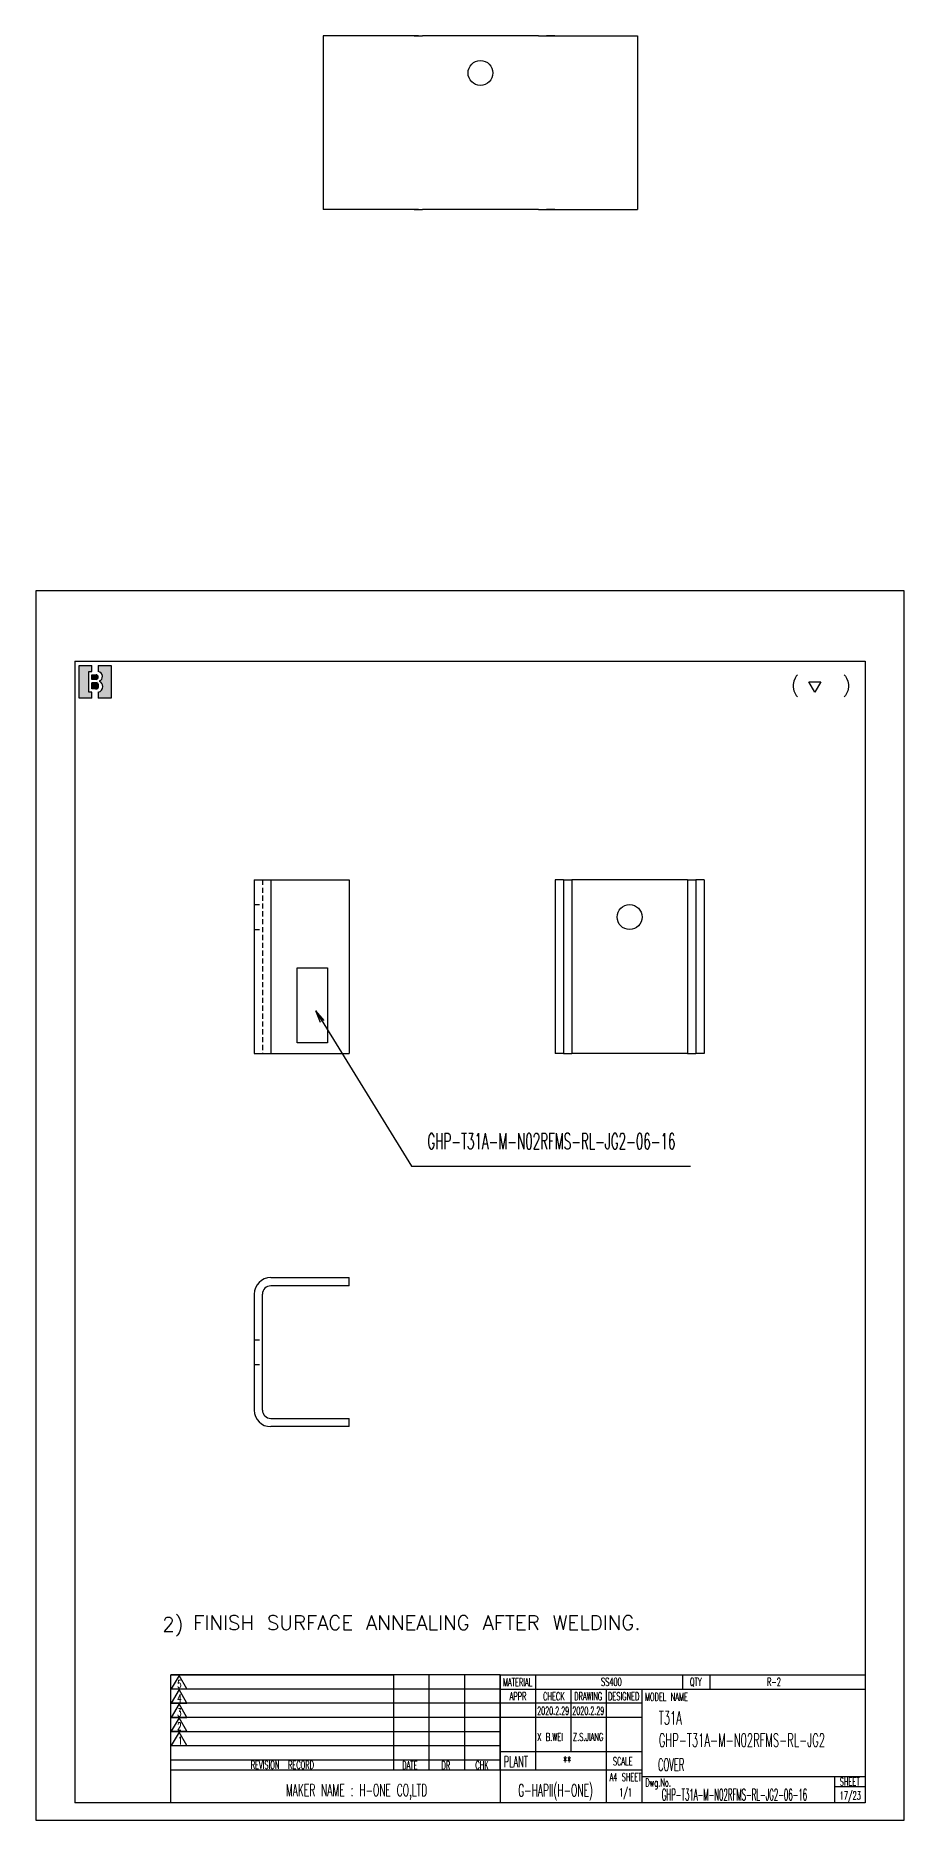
# Model space of a CAD drawing. Header units: inches. Extents: x 13596 to 14297, y 9714 to 10145.
# Drawn here: x 13596.4 to 13806.4, y 9714 to 10145.2 of the extents above; entities that cross this region are included whole.
import ezdxf

# ---------------------------------------------------------------- set-up
doc = ezdxf.new("R2010")
doc.units = ezdxf.units.IN
doc.header["$MEASUREMENT"] = 0
doc.linetypes.add('HIDDEN-HOKUTO', pattern=[3.8, 2.5, -1.3])
doc.layers.add('AM_4', color=253, linetype='Continuous', lineweight=25)
doc.layers.add('标注层', color=253, linetype='Continuous', lineweight=13)
for name, color, linetype in [('AM_HID', 1, 'HIDDEN-HOKUTO'), ('AM_VIS', 7, 'Continuous'), ('list', 3, 'Continuous'), ('title_frame', 7, 'Continuous')]:
    doc.layers.add(name, color=color, linetype=linetype)
doc.styles.add('MX_NOTE_STANDARD', font='txt.shx', dxfattribs={"bigfont": 'bigfont.shx'})
doc.styles.get("Standard").update_dxf_attribs({"font": 'txt', "bigfont": 'gbcbig.shx'})
doc.dimstyles.new('STANDARD 1-1', dxfattribs={"dimtxt": 3.5, "dimasz": 3, "dimexe": 1, "dimexo": 0, "dimgap": 1, "dimtad": 3, "dimdsep": 46, "dimtxsty": 'Standard', "dimblk1": 'OPEN', "dimblk2": 'OPEN', "dimsah": 1, "dimcen": 0, "dimclrd": 256, "dimclre": 256, "dimclrt": 3, "dimazin": 2, "dimtfac": 1, "dimtmove": 0, "dimatfit": 3, "dimldrblk": 'OPEN', "dimfxl": 1, "dimtolj": 1, "dimlwd": 25, "dimlwe": 25, "dimarcsym": 0})

# ---------------------------------------------------------------- blocks, each defined once
blk = doc.blocks.new('B機密ﾏｰｸ')
blk.add_hatch(color=1).paths.add_polyline_path([(0.3999999986702711, 0.8149999997779807), (0.3999999986702711, 0.9999999997779806), (-1.3297288e-09, 0.9999999997779806), (-1.3297288e-09, -2.220193e-10), (0.3999999986702711, -2.220193e-10), (0.3999999986702711, 0.1849999997779807), (0.2999999986702711, 0.1849999997779807), (0.2999999986702711, 0.8149999997779807)])
h = blk.add_hatch(color=1)
edge = h.paths.add_edge_path()
edge.add_arc((0.5299999986702706, 0.6449999997779808), 0.07, 359.9999999999989, 450)
edge.add_line((0.5299999986702706, 0.7149999997779806), (0.3999999986702711, 0.7149999997779806))
edge.add_line((0.3999999986702711, 0.7149999997779806), (0.3999999986702711, 0.5749999997779809))
edge.add_line((0.3999999986702711, 0.5749999997779809), (0.5299999986702701, 0.5749999997779809))
edge.add_arc((0.5299999986702701, 0.6449999997779808), 0.07, 270, 359.9999999999999)
h = blk.add_hatch(color=1)
edge = h.paths.add_edge_path()
edge.add_line((0.5999999986702714, 0.9999999997779806), (0.5999999986702718, 0.8142220507965398))
edge.add_arc((0.5849999986702712, 0.6699999997779816), 0.1449999999999991, -5.115907697472721e-13, 84.06222754839428, ccw=False)
edge.add_arc((0.5849999986702707, 0.6699999997779802), 0.1449999999999993, -69.82872865353448, 1.1368683772161603e-13, ccw=False)
edge.add_line((0.6349999986702715, 0.5338934238898192), (0.6349999986702711, 0.5120827805020305))
edge.add_arc((0.5699999986702688, 0.3549999997779789), 0.1700000000000021, 3.979039320256561e-13, 67.5204943905955, ccw=False)
edge.add_arc((0.5699999986702724, 0.3549999997779802), 0.1699999999999993, -79.83575137827683, 0, ccw=False)
edge.add_line((0.5999999986702714, 0.1876679944711657), (0.5999999986702714, -2.220192918400699e-10))
edge.add_line((0.5999999986702714, -2.220193e-10), (0.9999999986702712, -2.220193e-10))
edge.add_line((0.9999999986702712, -2.220193e-10), (0.9999999986702712, 0.9999999997779806))
edge.add_line((0.9999999986702712, 0.9999999997779806), (0.5999999986702714, 0.9999999997779806))
h = blk.add_hatch(color=1)
edge = h.paths.add_edge_path()
edge.add_arc((0.5149999986702705, 0.3799999997779802), 0.095, 1.018e-13, 90)
edge.add_line((0.5149999986702705, 0.4749999997779804), (0.3999999986702711, 0.4749999997779808))
edge.add_line((0.3999999986702711, 0.4749999997779808), (0.3999999986702711, 0.2849999997779809))
edge.add_line((0.3999999986702711, 0.2849999997779809), (0.5149999986702718, 0.2849999997779809))
edge.add_arc((0.5149999986702718, 0.379999999777981), 0.095, 270, 360.0000000000003)
at = {"color": 1}
for p, q in [((-1.3297288e-09, -2.220193e-10), (-1.3297288e-09, 0.9999999997779806)), ((-1.3297288e-09, 0.9999999997779806), (0.3999999986702711, 0.9999999997779806)), ((0.2999999986702711, 0.8149999997779807), (0.3999999986702711, 0.8149999997779807)), ((0.2999999986702711, 0.1849999997779807), (0.2999999986702711, 0.8149999997779807)), ((0.3999999986702711, 0.8149999997779807), (0.3999999986702711, 0.9999999997779806)), ((0.3999999986702711, 0.7149999997779806), (0.5299999986702706, 0.7149999997779806)), ((0.3999999986702711, 0.5749999997779809), (0.3999999986702711, 0.7149999997779806)), ((0.5299999986702701, 0.5749999997779809), (0.3999999986702711, 0.5749999997779809)), ((0.5999999986702714, 0.9999999997779806), (0.5999999986702718, 0.8142220507965398)), ((0.5999999986702714, 0.9999999997779806), (0.9999999986702712, 0.9999999997779806)), ((0.5999999986702705, 0.6449999997779794), (0.59999999867027, 0.6449999997779803)), ((0.7299999986702704, 0.6699999997779807), (0.7299999986702704, 0.6699999997779802)), ((0.9999999986702712, 0.9999999997779806), (0.9999999986702712, -2.220193e-10)), ((0.3999999986702711, 0.1849999997779807), (0.2999999986702711, 0.1849999997779807)), ((0.5149999986702705, 0.4749999997779804), (0.3999999986702711, 0.4749999997779808)), ((0.3999999986702711, 0.2849999997779809), (0.3999999986702711, 0.4749999997779808)), ((0.5149999986702718, 0.2849999997779809), (0.3999999986702711, 0.2849999997779809)), ((0.3999999986702711, -2.220193e-10), (0.3999999986702711, 0.1849999997779807)), ((0.5699999986702711, 0.5249999997779802), (0.5699999986702716, 0.5249999997779807)), ((0.5999999986702714, 0.1876679944711657), (0.5999999986702714, -2.220193e-10)), ((0.6099999986702707, 0.3799999997779806), (0.609999998670272, 0.3799999997779815)), ((0.6349999986702715, 0.5338934238898192), (0.6349999986702711, 0.5120827805020305)), ((0.739999998670271, 0.3549999997779802), (0.739999998670271, 0.3549999997779802)), ((0.3999999986702711, -2.220193e-10), (-1.3297288e-09, -2.220193e-10)), ((0.9999999986702712, -2.220193e-10), (0.5999999986702714, -2.220193e-10))]:
    blk.add_line(p, q, dxfattribs=at)
for centre, radius, start, end in [((0.5299999986702706, 0.6449999997779808), 0.07, 359.9999999999989, 90), ((0.5299999986702701, 0.6449999997779808), 0.07, 270, 359.9999999999999), ((0.5849999986702712, 0.6699999997779816), 0.1449999999999991, 359.9999999999995, 84.06222754839432), ((0.5849999986702707, 0.6699999997779802), 0.1449999999999993, 290.1712713464655, 1.781e-13), ((0.5149999986702705, 0.3799999997779802), 0.095, 1.018e-13, 90), ((0.5149999986702718, 0.379999999777981), 0.095, 270, 2.799e-13), ((0.5699999986702724, 0.3549999997779802), 0.1699999999999993, 280.1642486217232, 0), ((0.5699999986702688, 0.3549999997779789), 0.1700000000000021, 4.58e-13, 67.52049439059552)]:
    blk.add_arc(centre, radius, start, end, dxfattribs=at)
blk.add_attdef('B機密ﾏｰｸ', (-0.0857467348302255, 1.074949466596297), '', height=0.2)
blk = doc.blocks.new('_Open')
at = {"color": 0, "lineweight": -2}
for p, q in [((-1, 0.1666666666666667), (0, 0)), ((-1, -0.1666666666666667), (0, 0)), ((0, 0), (-1, 0))]:
    blk.add_line(p, q, dxfattribs=at)
blk = doc.blocks.new('12')
at = {"layer": 'title_frame', "color": 3, "linetype": 'Continuous'}
blk.add_lwpolyline([(20.45953957290135, 3.029106033062448), (19.01453957290136, 5.531919449999464), (21.90453957290134, 5.531919449999464)], close=True, dxfattribs=at)
blk.add_text('(   )', height=3.5, dxfattribs=at).set_placement((14.64364134312495, 3.07716278909686))

msp = doc.modelspace()

# ---------------------------------------------------------------- linework, layer by layer
at = {"layer": 'AM_4'}
for p, q in [((13653.22051322093, 9941.234669983589), (13653.22051322093, 9899.234669983589)), ((13725.97745796607, 9941.234669983589), (13725.97745796607, 9899.234669983589)), ((13753.97745796607, 9941.234669983589), (13753.97745796607, 9899.234669983589))]:
    msp.add_line(p, q, dxfattribs=at)
at = {"layer": 'AM_HID', "ltscale": 0.5}
for p, q in [((13651.22051322093, 9941.234669983589), (13651.22051322093, 9899.234669983589)), ((13653.22051322093, 9941.234669983589), (13653.22051322093, 9899.234669983589)), ((13653.22051322093, 9941.234669983589), (13653.22051322093, 9899.234669983589)), ((13653.22051322093, 9941.234669983589), (13653.22051322093, 9899.234669983589)), ((13725.97745796607, 9941.234669983589), (13725.97745796607, 9899.234669983589)), ((13753.97745796607, 9941.234669983589), (13753.97745796607, 9899.234669983589)), ((13649.22051322093, 9935.234669983589), (13651.22051322093, 9935.234669983589)), ((13649.22051322093, 9929.234669983589), (13651.22051322093, 9929.234669983589)), ((13649.22051322093, 9830.129737086694), (13651.22051322093, 9830.129737086694)), ((13649.22051322093, 9824.129737086694), (13651.22051322093, 9824.129737086694))]:
    msp.add_line(p, q, dxfattribs=at)
at = {"layer": 'AM_VIS', "ltscale": 0.475}
for p, q in [((13684.91899334952, 10145.16253047455), (13665.91899334952, 10145.16253047455)), ((13722.91899334952, 10145.16253047455), (13741.91899334952, 10145.16253047455)), ((13684.91899334952, 10103.16253047455), (13665.91899334952, 10103.16253047455)), ((13722.91899334952, 10103.16253047455), (13741.91899334952, 10103.16253047455)), ((13653.22051322093, 9941.234669983589), (13672.22051322093, 9941.234669983589)), ((13653.22051322093, 9899.234669983589), (13672.22051322093, 9899.234669983589)), ((13653.22051322093, 9845.129737086694), (13672.22051322093, 9845.129737086694)), ((13672.22051322093, 9843.129737086694), (13653.22051322093, 9843.129737086694)), ((13653.22051322093, 9811.129737086694), (13672.22051322093, 9811.129737086694)), ((13672.22051322093, 9809.129737086694), (13653.22051322093, 9809.129737086694))]:
    msp.add_line(p, q, dxfattribs=at)
at = {"layer": 'AM_VIS'}
for p, q in [((13665.91899334952, 10145.16253047455), (13665.91899334952, 10103.16253047455)), ((13717.91899334952, 10145.16253047455), (13689.91899334952, 10145.16253047455)), ((13741.91899334952, 10145.16253047455), (13741.91899334952, 10103.16253047455)), ((13717.91899334952, 10103.16253047455), (13689.91899334952, 10103.16253047455)), ((13649.22051322093, 9941.234669983589), (13649.22051322093, 9899.234669983589)), ((13672.22051322093, 9941.234669983589), (13672.22051322093, 9899.234669983589)), ((13721.97745796607, 9941.234669983589), (13721.97745796607, 9899.234669983589)), ((13723.97745796607, 9941.234669983589), (13723.97745796607, 9899.234669983589)), ((13753.97745796607, 9941.234669983589), (13725.97745796607, 9941.234669983589)), ((13755.97745796607, 9941.234669983589), (13755.97745796607, 9899.234669983589)), ((13757.97745796607, 9941.234669983589), (13757.97745796607, 9899.234669983589)), ((13753.97745796607, 9899.234669983589), (13725.97745796607, 9899.234669983589)), ((13649.22051322093, 9841.129737086694), (13649.22051322093, 9813.129737086694)), ((13651.22051322093, 9813.129737086694), (13651.22051322093, 9841.129737086694))]:
    msp.add_line(p, q, dxfattribs=at)
at = {"layer": 'AM_VIS', "ltscale": 0.1}
for p, q in [((13688.91899334952, 10145.16253047455), (13684.91899334952, 10145.16253047455)), ((13718.91899334952, 10145.16253047455), (13722.91899334952, 10145.16253047455)), ((13688.91899334952, 10103.16253047455), (13684.91899334952, 10103.16253047455)), ((13718.91899334952, 10103.16253047455), (13722.91899334952, 10103.16253047455)), ((13649.22051322093, 9941.234669983589), (13653.22051322093, 9941.234669983589)), ((13649.22051322093, 9899.234669983589), (13653.22051322093, 9899.234669983589))]:
    msp.add_line(p, q, dxfattribs=at)
at = {"layer": 'AM_VIS', "ltscale": 0.05}
for p, q in [((13687.91899334952, 10145.16253047455), (13685.91899334952, 10145.16253047455)), ((13687.91899334952, 10145.16253047455), (13689.91899334952, 10145.16253047455)), ((13717.91899334952, 10145.16253047455), (13719.91899334952, 10145.16253047455)), ((13721.91899334952, 10145.16253047455), (13719.91899334952, 10145.16253047455)), ((13687.91899334952, 10103.16253047455), (13685.91899334952, 10103.16253047455)), ((13687.91899334952, 10103.16253047455), (13689.91899334952, 10103.16253047455)), ((13717.91899334952, 10103.16253047455), (13719.91899334952, 10103.16253047455)), ((13721.91899334952, 10103.16253047455), (13719.91899334952, 10103.16253047455)), ((13723.97745796607, 9941.234669983589), (13721.97745796607, 9941.234669983589)), ((13723.97745796607, 9941.234669983589), (13725.97745796607, 9941.234669983589)), ((13753.97745796607, 9941.234669983589), (13755.97745796607, 9941.234669983589)), ((13757.97745796607, 9941.234669983589), (13755.97745796607, 9941.234669983589)), ((13723.97745796607, 9899.234669983589), (13721.97745796607, 9899.234669983589)), ((13723.97745796607, 9899.234669983589), (13725.97745796607, 9899.234669983589)), ((13753.97745796607, 9899.234669983589), (13755.97745796607, 9899.234669983589)), ((13757.97745796607, 9899.234669983589), (13755.97745796607, 9899.234669983589)), ((13672.22051322093, 9843.129737086694), (13672.22051322093, 9845.129737086694)), ((13672.22051322093, 9809.129737086694), (13672.22051322093, 9811.129737086694))]:
    msp.add_line(p, q, dxfattribs=at)
at = {"layer": 'AM_VIS'}
for centre in [(13703.91899334952, 10136.16253047455), (13739.97745796607, 9932.234669983589)]:
    msp.add_circle(centre, 3, dxfattribs=at)
for centre, radius, start, end in [((13653.22051322093, 9841.129737086694), 4, 90, 180), ((13653.22051322093, 9841.129737086694), 2, 90, 180), ((13653.22051322093, 9813.129737086694), 4, 180, 270), ((13653.22051322093, 9813.129737086694), 2, 180, 270)]:
    msp.add_arc(centre, radius, start, end, dxfattribs=at)
at = {"layer": 'list', "ltscale": 2}
msp.add_lwpolyline([(13659.59927581903, 9919.989232788123), (13666.90590330272, 9919.989232788123), (13666.90590330272, 9901.875515607257), (13659.59927581903, 9901.875515607257)], close=True, dxfattribs=at)
at = {"layer": 'title_frame'}
for p, q in [((13605.89361232904, 9994.025101466976), (13796.89361232904, 9994.025101466976)), ((13605.89361232904, 9994.025101466976), (13605.89361232904, 9718.275101466976)), ((13610.89361232904, 9994.025101466976), (13796.89361232904, 9994.025101466976)), ((13796.89361232904, 9994.025101466976), (13796.89361232904, 9718.275101466976)), ((13629.06861232904, 9718.275101466976), (13629.06861232904, 9749.145101466971)), ((13629.06861232904, 9749.145101466971), (13682.96861232904, 9749.145101466971)), ((13708.69361232904, 9749.145101466971), (13629.06861232904, 9749.145101466971)), ((13631.04866493229, 9749.024120821732), (13629.16902493229, 9745.768488841784)), ((13632.92830493229, 9745.768488841784), (13631.04866493229, 9749.024120821732)), ((13682.96861232904, 9726.115101466972), (13682.96861232904, 9749.145101466971)), ((13691.54361232905, 9726.115101466972), (13691.54361232905, 9749.145101466971)), ((13691.54361232905, 9726.115101466972), (13691.54361232905, 9749.145101466971)), ((13700.11861232905, 9726.115101466972), (13700.11861232905, 9749.145101466971)), ((13700.11861232905, 9726.115101466972), (13700.11861232905, 9749.145101466971)), ((13708.69361232904, 9749.145101466971), (13708.69361232904, 9745.715101466978)), ((13708.69361232904, 9749.145101466971), (13708.69361232904, 9718.275101466976)), ((13708.69361232904, 9749.145101466971), (13708.69361232904, 9718.275101466976)), ((13708.69361232904, 9726.115101466972), (13708.69361232904, 9749.145101466971)), ((13708.69361232904, 9749.145101466971), (13796.89361232904, 9749.145101466971)), ((13717.26861232904, 9726.115101466972), (13717.26861232904, 9749.145101466971)), ((13752.79361232905, 9749.145101466971), (13752.79361232905, 9745.715101466978)), ((13759.36621958102, 9749.145101466971), (13759.36621958102, 9745.715101466978)), ((13682.96861232904, 9745.715101466978), (13629.06861232904, 9745.715101466978)), ((13708.69361232904, 9745.715101466978), (13629.06861232904, 9745.715101466978)), ((13629.16902493229, 9745.768488841784), (13632.92830493229, 9745.768488841784)), ((13631.04866493229, 9745.616374772186), (13629.16902493229, 9742.360742792252)), ((13632.92830493229, 9742.360742792252), (13631.04866493229, 9745.616374772186)), ((13708.69361232904, 9745.715101466978), (13796.89361232904, 9745.715101466978)), ((13725.84361232904, 9730.619747501665), (13725.84361232904, 9745.715101466978)), ((13734.41861232905, 9718.275101466976), (13734.41861232905, 9745.715101466978)), ((13742.99361232905, 9718.275101466976), (13742.99361232905, 9745.715101466978)), ((13682.96861232904, 9742.28510146697), (13629.06861232904, 9742.28510146697)), ((13708.69361232904, 9742.28510146697), (13629.06861232904, 9742.28510146697)), ((13629.16902493229, 9742.360742792252), (13632.92830493229, 9742.360742792252)), ((13631.04866493229, 9742.157428172532), (13629.16902493229, 9738.901796192598)), ((13632.92830493229, 9738.901796192598), (13631.04866493229, 9742.157428172532)), ((13742.99361232905, 9742.28510146697), (13708.69361232904, 9742.28510146697)), ((13682.96861232904, 9738.855101466963), (13629.06861232904, 9738.855101466963)), ((13708.69361232904, 9738.855101466963), (13629.06861232904, 9738.855101466963)), ((13682.96861232904, 9735.42510146697), (13629.06861232904, 9735.42510146697)), ((13708.69361232904, 9735.42510146697), (13629.06861232904, 9735.42510146697)), ((13629.16902493229, 9738.901796192598), (13632.92830493229, 9738.901796192598)), ((13631.04866493229, 9738.81254292646), (13629.16902493229, 9735.556910946527)), ((13629.16902493229, 9735.556910946527), (13632.92830493229, 9735.556910946527)), ((13631.04866493229, 9735.353596326806), (13629.16902493229, 9732.097964346873)), ((13632.92830493229, 9735.556910946527), (13631.04866493229, 9738.81254292646)), ((13632.92830493229, 9732.097964346873), (13631.04866493229, 9735.353596326806)), ((13742.99361232905, 9738.855101466963), (13708.69361232904, 9738.855101466963)), ((13682.96861232904, 9731.995101466977), (13629.06861232904, 9731.995101466977)), ((13708.69361232904, 9731.995101466977), (13629.06861232904, 9731.995101466977)), ((13629.16902493229, 9732.097964346873), (13632.92830493229, 9732.097964346873)), ((13682.96861232904, 9728.56510146697), (13629.06861232904, 9728.56510146697)), ((13708.69361232904, 9728.56510146697), (13629.06861232904, 9728.56510146697)), ((13708.69361232904, 9730.619747501665), (13742.99361232905, 9730.619747501665)), ((13708.69361232904, 9726.115101466972), (13629.06861232904, 9726.115101466972)), ((13742.99361232905, 9726.115101466972), (13708.69361232904, 9726.115101466972)), ((13742.99361232905, 9724.645101466971), (13796.89361232904, 9724.645101466971)), ((13789.54361232905, 9724.645101466971), (13789.54361232905, 9718.275101466976)), ((13789.54361232905, 9722.195101466974), (13796.89361232904, 9722.195101466974)), ((13796.89361232904, 9718.275101466976), (13605.89361232904, 9718.275101466976)), ((13796.89361232904, 9718.275101466976), (13742.99361232905, 9718.275101466976))]:
    msp.add_line(p, q, dxfattribs=at)
at = {"layer": 'title_frame', "color": 4}
msp.add_lwpolyline([(13596.39361232904, 9714.025101466976), (13806.39361232904, 9714.025101466976), (13806.39361232904, 10011.02510146698), (13596.39361232904, 10011.02510146698)], close=True, dxfattribs=at)

# ---------------------------------------------------------------- block references
at = {"xscale": 7.778749999997672, "yscale": 7.9375, "zscale": 7.9375}
msp.add_blockref('B機密ﾏｰｸ', (13606.8736196233, 9985.087601468736), dxfattribs=at)
at = {"layer": 'list', "ltscale": 2}
msp.add_blockref('12', (13764.28320396302, 9983.511072343417), dxfattribs=at)

# ---------------------------------------------------------------- texts
at = {"layer": 'list', "linetype": 'Continuous', "ltscale": 2}
for s, p in [('2) ', (13626.99889945701, 9759.639653271659)), ('FINISH SURFACE ANNEALING AFTER WELDING.', (13634.46496312512, 9760.013792182725))]:
    msp.add_text(s, height=3.5, dxfattribs=at).set_placement(p)
at = {"layer": 'title_frame', "color": 3, "style": 'MX_NOTE_STANDARD'}
for s, height, width, p in [('GHP-T31A-M-N02RFMS-RL-JG2-06-16', 3.866688, 0.5450000000000002, (13691.09345355257, 9876.137763205725)), ('MATERIAL', 1.933344, 0.5450000000000002, (13709.36574429449, 9746.413459723639)), ('SS400', 1.933344, 0.5450000000000002, (13733.06698435176, 9746.497385742723)), ('QTY', 1.933344, 0.5450000000000002, (13754.56674509421, 9746.497385742723)), ('R-2', 1.933344, 0.5450000000000002, (13773.19456423181, 9746.497385742723)), ('5', 1.87964, 0.5450000000000002, (13630.65389648066, 9745.989499277288)), ('4', 1.87964, 0.5450000000000002, (13630.65389648066, 9742.581753227742)), ('APPR', 1.933344, 0.5450000000000002, (13710.96142370524, 9743.011701414738)), ('CHECK', 1.933344, 0.5450000000000002, (13719.05728348051, 9743.011701414738)), ('DRAWING', 1.933344, 0.5450000000000002, (13726.57678407456, 9743.011701414738)), ('DESIGNED', 1.933344, 0.5450000000000002, (13734.76826379909, 9743.011701414738)), ('MODEL NAME', 1.933344, 0.5450000000000002, (13743.696703506, 9742.864349468871)), ('3', 1.87964, 0.5450000000000002, (13630.65389648066, 9739.122806628087)), ('2020.2.29', 1.862, 0.5450000000000002, (13717.63507993289, 9739.545356492816)), ('2020.2.29', 1.862, 0.5450000000000002, (13726.12867169617, 9739.545356492816)), ('T31A', 3.234, 0.5450000000000002, (13747.03484571307, 9737.141908823627)), ('2', 1.87964, 0.5450000000000002, (13630.65389648066, 9735.777921382016)), ('X B.WEI', 1.862, 0.6, (13717.66141141204, 9733.245502937234)), ('Z.S.JIANG', 1.862, 0.6, (13726.29318267649, 9733.245502937234)), ('1', 1.87964, 0.5450000000000002, (13630.85013855981, 9732.318974782362)), ('GHP-T31A-M-N02RFMS-RL-JG2', 3.234, 0.5450000000000002, (13747.03484571307, 9731.775548445554)), ('REVISION  RECORD', 1.933344, 0.5450000000000002, (13648.39246778416, 9726.432263349676)), ('DATE', 1.933344, 0.5450000000000002, (13685.00591639698, 9726.352408631441)), ('DR', 1.933344, 0.5450000000000002, (13694.49990435887, 9726.342190474197)), ('CHK', 1.933344, 0.5450000000000002, (13702.67654211976, 9726.374954291297)), ('PLANT', 2.6852, 0.5450000000000002, (13709.52967916917, 9726.86893092039)), ('**', 2.6852, 0.5450000000000002, (13723.88657982555, 9726.86893092039)), ('SCALE', 1.933344, 0.5450000000000002, (13735.9442388104, 9727.309548904666)), ('COVER', 2.94, 0.5, (13746.84652648035, 9725.983957067101)), ('MAKER NAME : H-ONE CO,LTD ', 2.94, 0.5450000000000002, (13656.89809741668, 9719.841673796354)), ('G-HAPII(H-ONE)', 2.94, 0.5450000000000002, (13713.0495024659, 9719.793413220714)), ('A4 SHEET', 1.933344, 0.5450000000000002, (13735.12323160272, 9723.492004853802)), ('Dwg.No.', 1.933344, 0.5450000000000002, (13743.78255859818, 9722.173106499306)), ('SHEET', 1.933344, 0.5450000000000002, (13790.78353399963, 9722.402494380423)), ('1/1', 1.933344, 0.5450000000000002, (13737.47497465576, 9719.812700624358)), ('GHP-T31A-M-N02RFMS-RL-JG2-06-16', 2.800000000000001, 0.4409999999999739, (13747.75211371811, 9718.835453449048)), ('17/23', 1.933344, 0.5450000000000002, (13790.76574418072, 9719.041569362204))]:
    msp.add_text(s, height=height, dxfattribs=dict(at, width=width)).set_placement(p)

# ---------------------------------------------------------------- leaders
at = {"layer": '标注层', "ltscale": 2}
msp.add_leader([(13664.11735515652, 9909.560760668986), (13687.2911867726, 9872.040402644763), (13754.67629479309, 9872.040402644763)], dimstyle='STANDARD 1-1', override={"dimgap": 1, "dimtad": 1}, dxfattribs=at)

doc.saveas('drawing.dxf')
